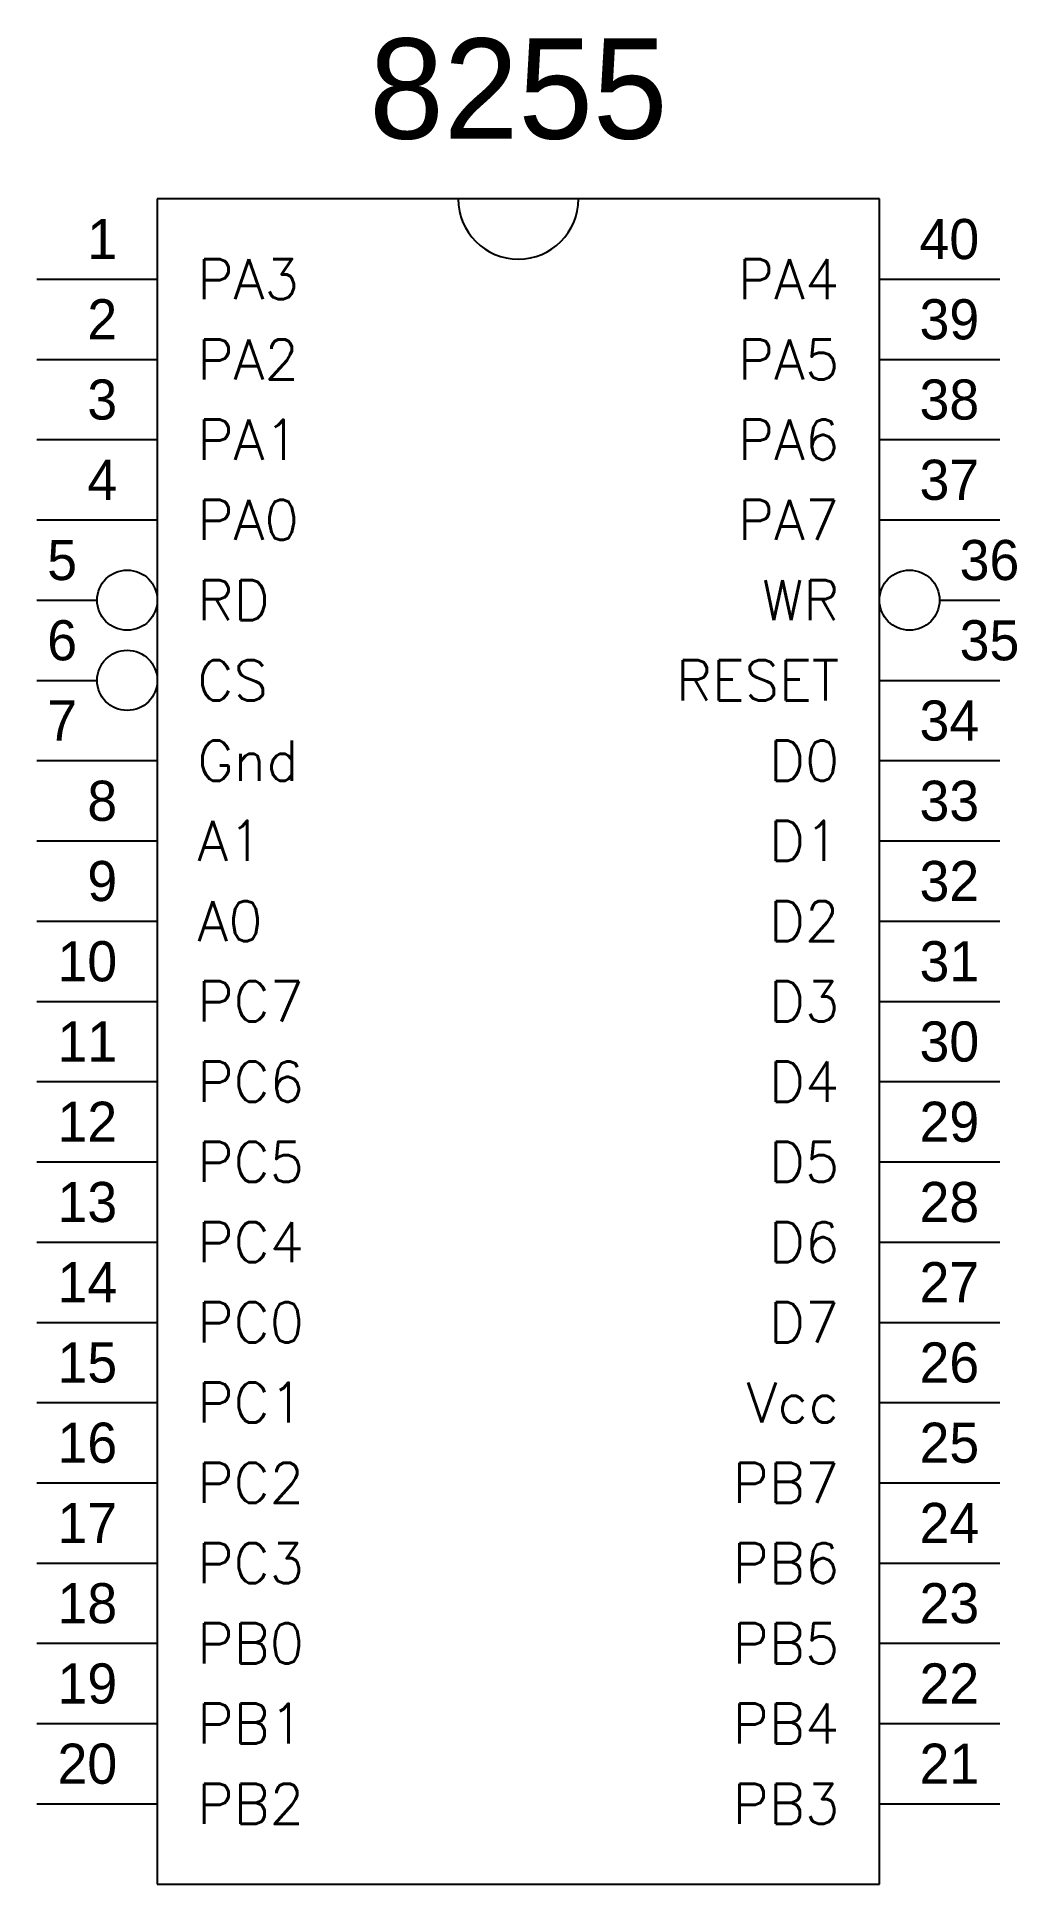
# Model space of a CAD drawing. Extents: x 3.3 to 5.74, y 1.2 to 5.8.
import ezdxf
from ezdxf.enums import TextEntityAlignment as Align

# ---------------------------------------------------------------- set-up
doc = ezdxf.new("R2010")
doc.units = 0
doc.header["$MEASUREMENT"] = 0
doc.layers.get('0').update_dxf_attribs({"linetype": 'CONTINUOUS'})
doc.styles.add('ROMANS', font='romans')

msp = doc.modelspace()

# ---------------------------------------------------------------- linework, layer by layer
for p, q in [((3.6, 5.4), (3.6, 1.2)), ((5.4, 5.4), (3.6, 5.4)), ((5.4, 1.2), (5.4, 5.4)), ((3.3, 5.2), (3.6, 5.2)), ((5.4, 5.2), (5.7, 5.2)), ((3.3, 5), (3.6, 5)), ((5.4, 5), (5.7, 5)), ((3.3, 4.8), (3.6, 4.8)), ((5.4, 4.8), (5.7, 4.8)), ((3.3, 4.6), (3.6, 4.6)), ((5.4, 4.6), (5.7, 4.6)), ((3.3, 4.4), (3.45, 4.4)), ((5.55, 4.4), (5.7, 4.4)), ((3.3, 4.2), (3.45, 4.2)), ((5.4, 4.2), (5.7, 4.2)), ((3.3, 4), (3.6, 4)), ((5.4, 4), (5.7, 4)), ((3.3, 3.8), (3.6, 3.8)), ((5.4, 3.8), (5.7, 3.8)), ((3.3, 3.6), (3.6, 3.6)), ((5.4, 3.6), (5.7, 3.6)), ((3.3, 3.4), (3.6, 3.4)), ((5.4, 3.4), (5.7, 3.4)), ((3.3, 3.2), (3.6, 3.2)), ((5.4, 3.2), (5.7, 3.2)), ((3.3, 3), (3.6, 3)), ((5.4, 3), (5.7, 3)), ((3.3, 2.8), (3.6, 2.8)), ((5.4, 2.8), (5.7, 2.8)), ((3.3, 2.6), (3.6, 2.6)), ((5.4, 2.6), (5.7, 2.6)), ((3.3, 2.4), (3.6, 2.4)), ((5.4, 2.4), (5.7, 2.4)), ((3.3, 2.2), (3.6, 2.2)), ((5.4, 2.2), (5.7, 2.2)), ((3.3, 2), (3.6, 2)), ((5.4, 2), (5.7, 2)), ((3.3, 1.8), (3.6, 1.8)), ((5.4, 1.8), (5.7, 1.8)), ((3.3, 1.6), (3.6, 1.6)), ((5.4, 1.6), (5.7, 1.6)), ((3.3, 1.4), (3.6, 1.4)), ((5.4, 1.4), (5.7, 1.4)), ((3.6, 1.2), (5.4, 1.2))]:
    msp.add_line(p, q)
for centre in [(3.525, 4.4), (5.475, 4.4), (3.525, 4.2)]:
    msp.add_circle(centre, 0.075)
msp.add_arc((4.5, 5.4), 0.15, 180, 0)

# ---------------------------------------------------------------- texts
msp.add_text('8255', height=0.25).set_placement((4.5, 5.55), align=Align.CENTER)
for s, p in [('1', (3.5, 5.25)), ('2', (3.5, 5.05)), ('3', (3.5, 4.85)), ('4', (3.5, 4.65)), ('5', (3.4, 4.45)), ('6', (3.4, 4.25)), ('7', (3.4, 4.05)), ('8', (3.5, 3.85)), ('9', (3.5, 3.65)), ('10', (3.5, 3.45)), ('11', (3.5, 3.25)), ('12', (3.5, 3.05)), ('13', (3.5, 2.85)), ('14', (3.5, 2.65)), ('15', (3.5, 2.45)), ('16', (3.5, 2.25)), ('17', (3.5, 2.05)), ('18', (3.5, 1.85)), ('19', (3.5, 1.65)), ('20', (3.5, 1.45))]:
    msp.add_text(s, height=0.1).set_placement(p, align=Align.RIGHT)
for s, p in [('40', (5.5, 5.25)), ('39', (5.5, 5.05)), ('38', (5.5, 4.85)), ('37', (5.5, 4.65)), ('36', (5.6, 4.45)), ('35', (5.6, 4.25)), ('34', (5.5, 4.05)), ('33', (5.5, 3.85)), ('32', (5.5, 3.65)), ('31', (5.5, 3.45)), ('30', (5.5, 3.25)), ('29', (5.5, 3.05)), ('28', (5.5, 2.85)), ('27', (5.5, 2.65)), ('26', (5.5, 2.45)), ('25', (5.5, 2.25)), ('24', (5.5, 2.05)), ('23', (5.5, 1.85)), ('22', (5.5, 1.65)), ('21', (5.5, 1.45))]:
    msp.add_text(s, height=0.1).set_placement(p)
at = {"style": 'ROMANS'}
for s, p in [('PA3', (3.7, 5.15)), ('PA2', (3.7, 4.95)), ('PA1', (3.7, 4.75)), ('PA0', (3.7, 4.55)), ('RD', (3.7, 4.35)), ('CS', (3.7, 4.15)), ('Gnd', (3.7, 3.95)), ('A1', (3.7, 3.75)), ('A0', (3.7, 3.55)), ('PC7', (3.7, 3.35)), ('PC6', (3.7, 3.15)), ('PC5', (3.7, 2.95)), ('PC4', (3.7, 2.75)), ('PC0', (3.7, 2.55)), ('PC1', (3.7, 2.35)), ('PC2', (3.7, 2.15)), ('PC3', (3.7, 1.95)), ('PB0', (3.7, 1.75)), ('PB1', (3.7, 1.55)), ('PB2', (3.7, 1.35))]:
    msp.add_text(s, height=0.1, dxfattribs=at).set_placement(p)
for s, p in [('PA4', (5.3, 5.15)), ('PA5', (5.3, 4.95)), ('PA6', (5.3, 4.75)), ('PA7', (5.3, 4.55)), ('WR', (5.3, 4.35)), ('RESET', (5.3, 4.15)), ('D0', (5.3, 3.95)), ('D1', (5.3, 3.75)), ('D2', (5.3, 3.55)), ('D3', (5.3, 3.35)), ('D4', (5.3, 3.15)), ('D5', (5.3, 2.95)), ('D6', (5.3, 2.75)), ('D7', (5.3, 2.55)), ('Vcc', (5.3, 2.35)), ('PB7', (5.3, 2.15)), ('PB6', (5.3, 1.95)), ('PB5', (5.3, 1.75)), ('PB4', (5.3, 1.55)), ('PB3', (5.3, 1.35))]:
    msp.add_text(s, height=0.1, dxfattribs=at).set_placement(p, align=Align.RIGHT)

doc.saveas('drawing.dxf')
